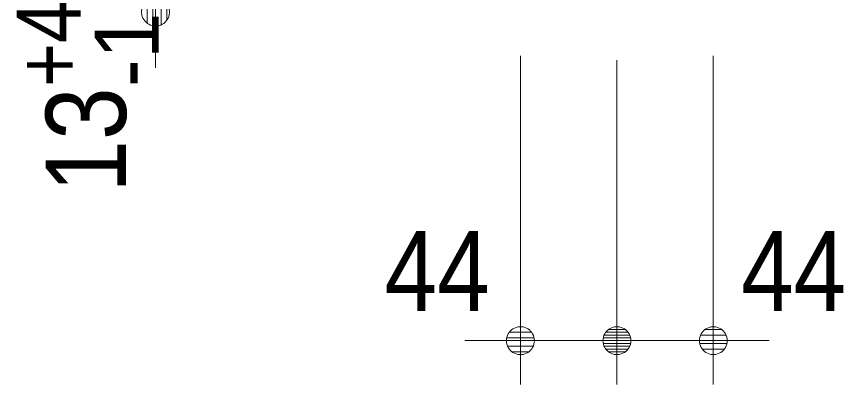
# Model space of a CAD drawing. Units: millimetres, scale not verified. Extents: x -6062 to 6062, y -3045 to 3045.
# Drawn here: x -438 to -60.7, y -2120 to -1952 of the extents above; entities that cross this region are included whole.
import ezdxf
from ezdxf.enums import TextEntityAlignment as Align

# ---------------------------------------------------------------- set-up
doc = ezdxf.new("R2010")
doc.units = ezdxf.units.MM
doc.header["$LTSCALE"] = 20
doc.layers.add('0-1_0', color=7, linetype='Continuous', lineweight=9)
doc.layers.add('0-5_2寸法-2', color=7, linetype='Continuous', lineweight=9)
doc.styles.add('ＭＳ Ｐゴシック', font='')
doc.styles.get('ＭＳ Ｐゴシック').set_extended_font_data('MS PGothic')

# ---------------------------------------------------------------- blocks, each defined once
blk = doc.blocks.new('_Dot')
at = {"layer": '0-1_0'}
for p, q in [((7.99, 6), (-7.99, 6)), ((-10, 0), (-20, 0)), ((9.78, 2), (-9.78, 2)), ((9.16, -3.98), (-9.16, -3.98)), ((6, -7.98), (-6, -7.98))]:
    blk.add_line(p, q, dxfattribs=at)
for points in [[(10, 0), (9.92, 1.25), (9.69, 2.49), (9.3, 3.68), (8.76, 4.82), (8.09, 5.88), (7.29, 6.85), (6.37, 7.71), (5.36, 8.44), (4.26, 9.05), (3.09, 9.51), (1.87, 9.82), (0.63, 9.98), (-0.63, 9.98), (-1.87, 9.82), (-3.09, 9.51), (-4.26, 9.05), (-5.36, 8.44), (-6.37, 7.71), (-7.29, 6.85), (-8.09, 5.88), (-8.76, 4.82), (-9.3, 3.68), (-9.69, 2.49), (-9.92, 1.25), (-10, 0), (0, 0)], [(-10, 0), (-9.92, -1.25), (-9.69, -2.49), (-9.3, -3.68), (-8.76, -4.82), (-8.09, -5.88), (-7.29, -6.85), (-6.37, -7.71), (-5.36, -8.44), (-4.26, -9.05), (-3.09, -9.51), (-1.87, -9.82), (-0.63, -9.98), (0.63, -9.98), (1.87, -9.82), (3.09, -9.51), (4.26, -9.05), (5.36, -8.44), (6.37, -7.71), (7.29, -6.85), (8.09, -5.88), (8.76, -4.82), (9.3, -3.68), (9.69, -2.49), (9.92, -1.25), (10, 0), (0, 0)]]:
    blk.add_lwpolyline(points, close=True, dxfattribs=at)

msp = doc.modelspace()

# ---------------------------------------------------------------- linework, layer by layer
at = {"layer": '0-5_2寸法-2'}
for p, q in [((-374.54, -1962.71), (-374.54, -1975.42)), ((-208.04, -1970), (-208.04, -2120)), ((-164.04, -1972), (-164.04, -2120)), ((-164.04, -1972), (-164.04, -2120)), ((-120.04, -1970), (-120.04, -2120)), ((-220.75, -2100), (-233.46, -2100)), ((-164.04, -2100), (-208.04, -2100)), ((-176.75, -2100), (-189.46, -2100)), ((-164.04, -2100), (-120.04, -2100)), ((-151.32, -2100), (-138.61, -2100)), ((-107.32, -2100), (-94.61, -2100))]:
    msp.add_line(p, q, dxfattribs=at)

# ---------------------------------------------------------------- block references
at = {"layer": '0-5_2寸法-2', "xscale": 0.6356201, "yscale": 0.6356201}
for p, rotation in [((-374.54, -1950), 90), ((-164.04, -2100), 180), ((-120.04, -2100), 180)]:
    msp.add_blockref('_Dot', p, dxfattribs=dict(at, rotation=rotation))
for p in [(-208.04, -2100), (-164.04, -2100)]:
    msp.add_blockref('_Dot', p, dxfattribs=at)

# ---------------------------------------------------------------- texts
at = {"layer": '0-5_2寸法-2', "style": 'ＭＳ Ｐゴシック', "width": 0.9}
for s, height, p in [('+4', 29.33, (-399.85, -1984.27)), ('13', 36.66, (-377.02, -2032.37))]:
    msp.add_text(s, height=height, rotation=90, dxfattribs=at).set_placement(p, align=Align.BOTTOM_LEFT)
at = {"layer": '0-5_2寸法-2', "style": 'ＭＳ Ｐゴシック'}
msp.add_text('-1', height=29.33, rotation=90, dxfattribs=at).set_placement((-364.26, -1984.27), align=Align.BOTTOM_LEFT)
at = {"layer": '0-5_2寸法-2', "style": 'ＭＳ Ｐゴシック', "width": 0.9}
for p in [(-270.06, -2097.52), (-107.4, -2097.52)]:
    msp.add_text('44', height=36.66, dxfattribs=at).set_placement(p, align=Align.BOTTOM_LEFT)

doc.saveas('drawing.dxf')
